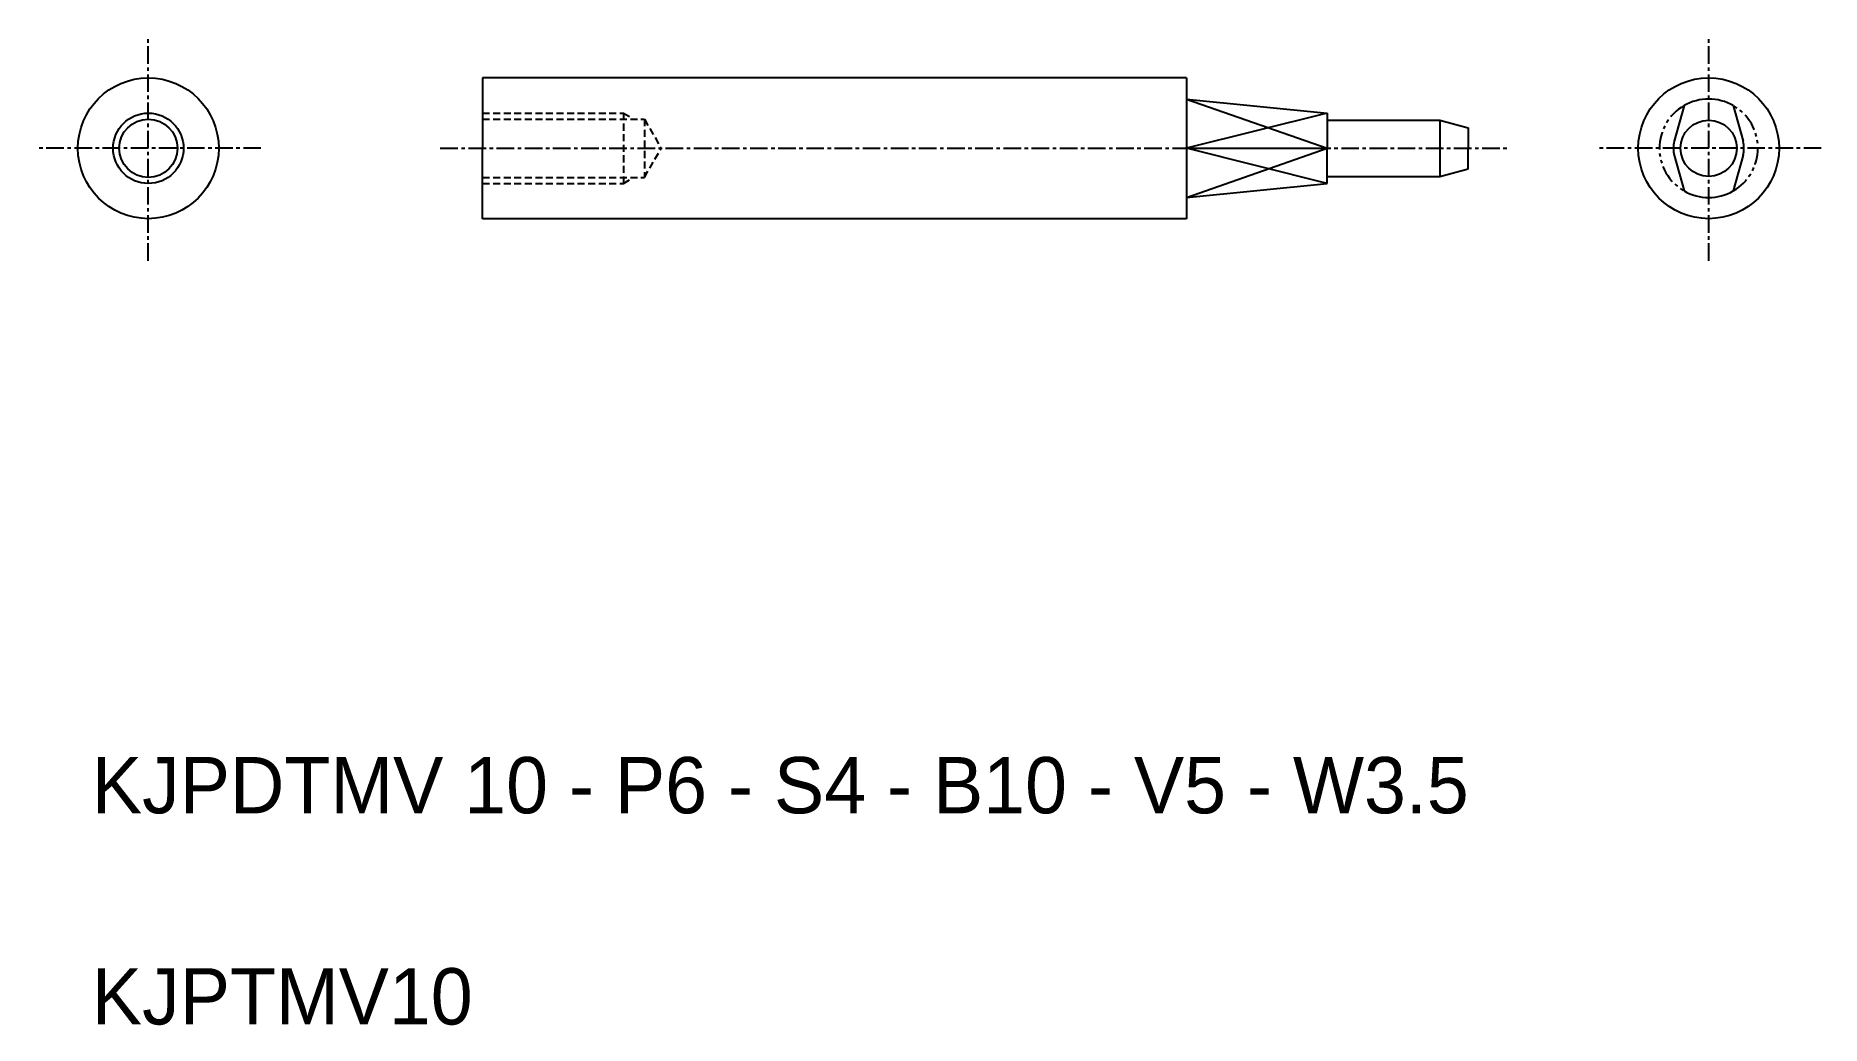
# Model space of a CAD drawing. Extents: x 108 to 235, y 10 to 80.
import ezdxf

# ---------------------------------------------------------------- set-up
doc = ezdxf.new("R2010")
doc.units = 0
for name, pattern in [('CENTER', [2, 1.25, -0.25, 0.25, -0.25]), ('DASHED', [0.75, 0.5, -0.25]), ('PHANTOM', [2.5, 1.25, -0.25, 0.25, -0.25, 0.25, -0.25])]:
    doc.linetypes.add(name, pattern=pattern)
doc.layers.get('0').update_dxf_attribs({"linetype": 'CONTINUOUS'})
doc.layers.add('CENTER', color=1, linetype='CENTER')

msp = doc.modelspace()

# ---------------------------------------------------------------- linework, layer by layer
at = {"color": 7, "linetype": 'CONTINUOUS'}
for p, q in [((190, 77.24), (140, 77.24)), ((140, 77.24), (140, 72.24)), ((190, 77.24), (190, 67.24)), ((190, 75.74), (200, 74.74)), ((225.34, 75.27), (224.64, 72.74)), ((228.84, 75.27), (229.54, 72.74)), ((200, 74.74), (200, 73.74)), ((200, 74.24), (208, 74.24)), ((200, 73.74), (200, 72.24)), ((208, 74.24), (208, 70.24)), ((208, 74.24), (210, 73.7)), ((210, 73.7), (210, 72.24)), ((140, 67.24), (140, 72.24)), ((190, 72.24), (200, 72.24)), ((200, 70.74), (200, 72.24)), ((210, 70.77), (210, 72.24)), ((224.64, 71.74), (225.34, 69.21)), ((229.54, 71.74), (228.84, 69.21)), ((200, 69.74), (200, 70.74)), ((200, 70.24), (208, 70.24)), ((208, 70.24), (210, 70.77)), ((190, 68.74), (200, 69.74)), ((190, 67.24), (140, 67.24))]:
    msp.add_line(p, q, dxfattribs=at)
at = {"color": 3, "linetype": 'CONTINUOUS'}
for p, q in [((190, 75.74), (200, 72.24)), ((200, 74.74), (190, 72.24)), ((200, 69.74), (190, 72.24)), ((190, 68.74), (200, 72.24))]:
    msp.add_line(p, q, dxfattribs=at)
at = {"color": 3, "linetype": 'DASHED'}
for p, q in [((140, 74.74), (150, 74.74)), ((140, 74.3), (151.5, 74.3)), ((150, 74.74), (150, 69.74)), ((150, 74.74), (150.66, 74.36)), ((151.5, 74.3), (152.69, 72.24)), ((151.5, 74.3), (151.5, 70.17)), ((151.5, 70.17), (152.69, 72.24)), ((140, 70.17), (151.5, 70.17)), ((150, 69.74), (150.66, 70.12)), ((140, 69.74), (150, 69.74))]:
    msp.add_line(p, q, dxfattribs=at)
at = {"color": 7, "linetype": 'CONTINUOUS'}
for centre, radius in [((116.26, 72.24), 5), ((227.09, 72.24), 5), ((116.26, 72.24), 2.07), ((227.09, 72.24), 2)]:
    msp.add_circle(centre, radius, dxfattribs=at)
at = {"color": 3, "linetype": 'CONTINUOUS'}
msp.add_circle((116.26, 72.24), 2.5, dxfattribs=at)
at = {"color": 3, "linetype": 'PHANTOM'}
for start, end in [(120, 240), (300, 60)]:
    msp.add_arc((227.09, 72.24), 3.5, start, end, dxfattribs=at)
at = {"color": 7, "linetype": 'CONTINUOUS'}
for radius, start, end in [(3.5, 60, 120), (2.5, 168.463, 191.537), (2.5, 348.463, 11.537), (3.5, 240, 300)]:
    msp.add_arc((227.09, 72.24), radius, start, end, dxfattribs=at)
at = {"layer": 'CENTER', "color": 1, "linetype": 'CENTER'}
for p, q in [((116.26, 64.24), (116.26, 80.24)), ((227.09, 64.24), (227.09, 80.24)), ((124.26, 72.24), (108.26, 72.24)), ((137, 72.24), (213, 72.24)), ((235.09, 72.24), (219.09, 72.24))]:
    msp.add_line(p, q, dxfattribs=at)

# ---------------------------------------------------------------- texts
at = {"color": 7, "linetype": 'CONTINUOUS'}
for s, p in [('KJPDTMV 10 - P6 - S4 - B10 - V5 - W3.5', (112.25, 25)), ('KJPTMV10', (112.25, 10))]:
    msp.add_text(s, height=4, dxfattribs=at).set_placement(p)

doc.saveas('drawing.dxf')
